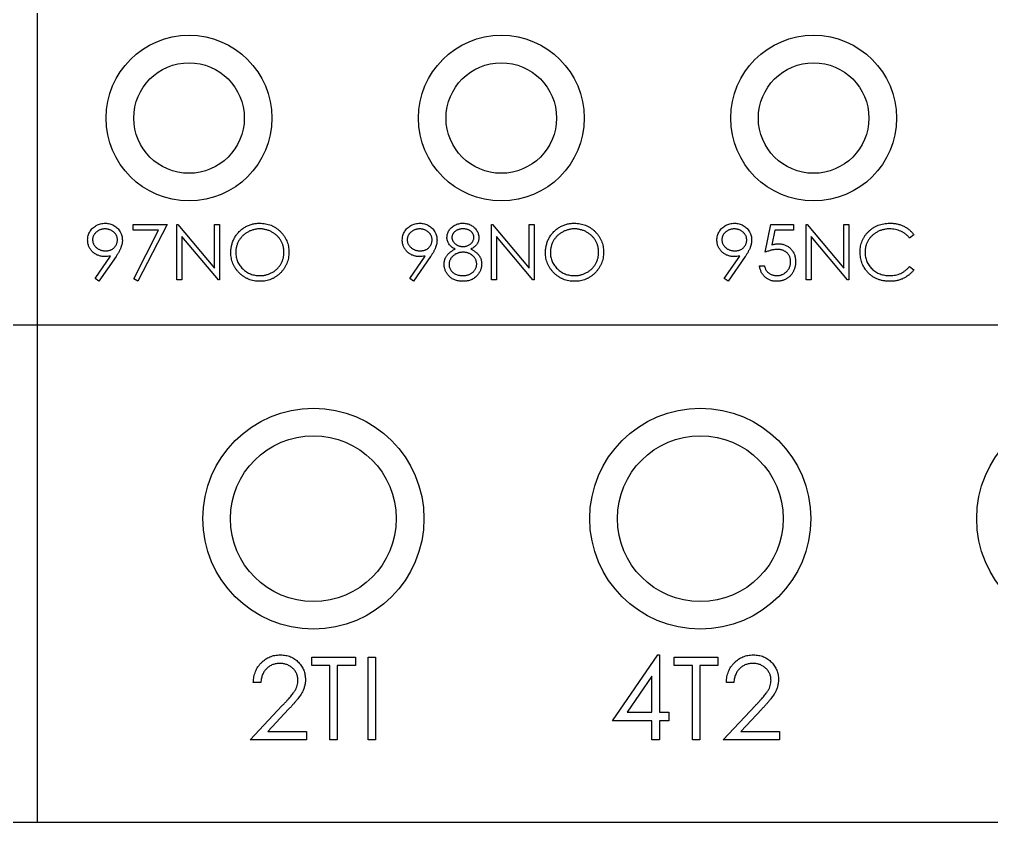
# Model space of a CAD drawing. Extents: x 325957 to 326957, y 371804 to 374004.
# Drawn here: x 326734.08 to 326769.26, y 372856.26 to 372885.33 of the extents above; entities that cross this region are included whole.
import ezdxf

# ---------------------------------------------------------------- set-up
doc = ezdxf.new("R2010")
doc.units = 0
doc.header["$MEASUREMENT"] = 0
doc.layers.add('PV-261', color=7, linetype='Continuous')

# ---------------------------------------------------------------- blocks, each defined once
blk = doc.blocks.new('Manufacturer上海良信PartName热继电器SeriesNDR2-38ShellFrameLimitingCurrentRemarkPartTypeMinCurrent1MaxCurrent38Poles3PMinPower0MaxPower0LibType3DelFlgfalseUpdateDate2023-01-0100000')
at = {"layer": 'PV-261'}
for p, q in [((-22.5, -2.5), (-22.5, -14.5)), ((22.5, -2.5), (22.5, -14.5)), ((-19.026, -10.857), (-17.795, -10.857)), ((-19.026, -11.063), (-19.026, -10.857)), ((-17.795, -10.857), (-18.847, -12.909)), ((-17.436, -12.857), (-17.436, -10.857)), ((-17.436, -10.857), (-17.399, -10.857)), ((-17.399, -10.857), (-16.077, -12.432)), ((-16.077, -12.432), (-16.077, -10.857)), ((-16.077, -10.857), (-15.898, -10.857)), ((-15.898, -10.857), (-15.898, -12.857)), ((-6.052, -12.857), (-6.052, -10.857)), ((-6.052, -10.857), (-6.014, -10.857)), ((-6.014, -10.857), (-4.693, -12.432)), ((-4.693, -12.432), (-4.693, -10.857)), ((-4.693, -10.857), (-4.513, -10.857)), ((-4.513, -10.857), (-4.513, -12.857)), ((3.846, -11.857), (4.051, -10.857)), ((4.051, -10.857), (4.871, -10.857)), ((4.871, -10.857), (4.871, -11.063)), ((5.333, -12.857), (5.333, -10.857)), ((5.333, -10.857), (5.37, -10.857)), ((5.37, -10.857), (6.692, -12.432)), ((6.692, -12.432), (6.692, -10.857)), ((6.692, -10.857), (6.871, -10.857)), ((6.871, -10.857), (6.871, -12.857)), ((-18.099, -11.063), (-19.026, -11.063)), ((-19.002, -12.823), (-18.099, -11.063)), ((4.191, -11.063), (4.083, -11.589)), ((4.871, -11.063), (4.191, -11.063)), ((9.23, -11.224), (9.073, -11.345)), ((-15.939, -12.857), (-17.257, -11.287)), ((-17.257, -11.287), (-17.257, -12.857)), ((-4.554, -12.857), (-5.872, -11.287)), ((-5.872, -11.287), (-5.872, -12.857)), ((6.83, -12.857), (5.512, -11.287)), ((5.512, -11.287), (5.512, -12.857)), ((-20.4, -12.809), (-19.844, -11.996)), ((-19.641, -12.008), (-20.257, -12.909)), ((-9.016, -12.809), (-8.46, -11.996)), ((-8.257, -12.008), (-8.872, -12.909)), ((2.369, -12.809), (2.925, -11.996)), ((3.128, -12.008), (2.512, -12.909)), ((3.64, -12.345), (3.82, -12.345)), ((9.073, -12.37), (9.23, -12.489)), ((-20.257, -12.909), (-20.4, -12.809)), ((-18.847, -12.909), (-19.002, -12.823)), ((-17.257, -12.857), (-17.436, -12.857)), ((-15.898, -12.857), (-15.939, -12.857)), ((-8.872, -12.909), (-9.016, -12.809)), ((-5.872, -12.857), (-6.052, -12.857)), ((-4.513, -12.857), (-4.554, -12.857)), ((2.512, -12.909), (2.369, -12.809)), ((5.512, -12.857), (5.333, -12.857)), ((6.871, -12.857), (6.83, -12.857)), ((22.5, -14.5), (-22.5, -14.5)), ((-22.5, -14.5), (-22.5, -32.5)), ((22.5, -14.5), (22.5, -32.5)), ((-12.557, -26.816), (-12.557, -26.508)), ((-12.557, -26.508), (-10.98, -26.508)), ((-10.98, -26.508), (-10.98, -26.816)), ((-10.519, -29.508), (-10.519, -26.508)), ((-10.519, -26.508), (-10.249, -26.508)), ((-10.249, -26.508), (-10.249, -29.508)), ((-1.673, -28.816), (-0.035, -26.431)), ((-0.035, -26.431), (0.02, -26.431)), ((0.02, -26.431), (0.02, -28.508)), ((0.558, -26.508), (2.135, -26.508)), ((0.558, -26.816), (0.558, -26.508)), ((2.135, -26.508), (2.135, -26.816)), ((-11.903, -26.816), (-12.557, -26.816)), ((-11.903, -29.508), (-11.903, -26.816)), ((-10.98, -26.816), (-11.634, -26.816)), ((-11.634, -26.816), (-11.634, -29.508)), ((1.212, -26.816), (0.558, -26.816)), ((1.212, -29.508), (1.212, -26.816)), ((2.135, -26.816), (1.481, -26.816)), ((1.481, -26.816), (1.481, -29.508)), ((-14.403, -27.431), (-14.673, -27.431)), ((-0.249, -27.205), (-1.144, -28.508)), ((-0.249, -28.508), (-0.249, -27.205)), ((2.712, -27.431), (2.443, -27.431)), ((-14.788, -29.508), (-13.624, -28.266)), ((-13.395, -28.399), (-14.145, -29.2)), ((2.327, -29.508), (3.491, -28.266)), ((3.721, -28.399), (2.97, -29.2)), ((-0.249, -28.816), (-1.673, -28.816)), ((-1.144, -28.508), (-0.249, -28.508)), ((-0.249, -29.508), (-0.249, -28.816)), ((0.02, -28.508), (0.366, -28.508)), ((0.366, -28.816), (0.02, -28.816)), ((0.02, -28.816), (0.02, -29.508)), ((0.366, -28.508), (0.366, -28.816)), ((-12.749, -29.508), (-14.788, -29.508)), ((-14.145, -29.2), (-12.749, -29.2)), ((-12.749, -29.2), (-12.749, -29.508)), ((-11.634, -29.508), (-11.903, -29.508)), ((-10.249, -29.508), (-10.519, -29.508)), ((0.02, -29.508), (-0.249, -29.508)), ((1.481, -29.508), (1.212, -29.508)), ((4.366, -29.508), (2.327, -29.508)), ((2.97, -29.2), (4.366, -29.2)), ((4.366, -29.2), (4.366, -29.508)), ((22.5, -32.5), (-22.5, -32.5))]:
    blk.add_line(p, q, dxfattribs=at)
for centre, radius in [((-17, -7), 3), ((-5.7, -7), 3), ((5.6, -7), 3), ((-17, -7), 2), ((-5.7, -7), 2), ((5.6, -7), 2), ((-12.5, -21.5), 4), ((1.5, -21.5), 4), ((15.5, -21.5), 4), ((-12.5, -21.5), 3), ((1.5, -21.5), 3)]:
    blk.add_circle(centre, radius, dxfattribs=at)
for points, knots in [([(-20.667, -11.419), (-20.666, -11.391), (-20.664, -11.336), (-20.649, -11.256), (-20.623, -11.18), (-20.587, -11.108), (-20.542, -11.043), (-20.487, -10.983), (-20.424, -10.932), (-20.354, -10.887), (-20.278, -10.851), (-20.198, -10.825), (-20.115, -10.809), (-20.059, -10.807), (-20.031, -10.806)], [0, 0, 0, 0, 0.085249, 0.167327, 0.248175, 0.328829, 0.409908, 0.490584, 0.572993, 0.658265, 0.744222, 0.82906, 0.913938, 1, 1, 1, 1]), ([(-20.031, -10.806), (-20.003, -10.807), (-19.948, -10.809), (-19.868, -10.824), (-19.791, -10.85), (-19.717, -10.885), (-19.649, -10.929), (-19.588, -10.982), (-19.536, -11.043), (-19.491, -11.111), (-19.455, -11.184), (-19.43, -11.261), (-19.414, -11.34), (-19.412, -11.394), (-19.411, -11.421)], [0, 0, 0, 0, 0.085532, 0.169003, 0.251943, 0.335682, 0.419409, 0.501265, 0.583703, 0.668, 0.751919, 0.834598, 0.916526, 1, 1, 1, 1]), ([(-15.488, -11.866), (-15.487, -11.842), (-15.487, -11.795), (-15.479, -11.725), (-15.469, -11.656), (-15.454, -11.588), (-15.434, -11.522), (-15.41, -11.457), (-15.382, -11.393), (-15.349, -11.331), (-15.313, -11.271), (-15.273, -11.215), (-15.231, -11.161), (-15.185, -11.111), (-15.136, -11.065), (-15.083, -11.021), (-15.028, -10.981), (-14.97, -10.945), (-14.909, -10.912), (-14.847, -10.884), (-14.784, -10.86), (-14.719, -10.84), (-14.653, -10.825), (-14.587, -10.814), (-14.518, -10.807), (-14.472, -10.806), (-14.449, -10.806)], [0, 0, 0, 0, 0.043209, 0.085873, 0.12812, 0.170152, 0.211918, 0.253753, 0.296006, 0.338443, 0.381015, 0.42282, 0.464089, 0.505126, 0.545975, 0.586985, 0.628339, 0.670084, 0.711992, 0.753039, 0.794049, 0.834886, 0.875498, 0.916547, 0.958004, 1, 1, 1, 1]), ([(-14.449, -10.806), (-14.412, -10.807), (-14.339, -10.809), (-14.233, -10.823), (-14.131, -10.847), (-14.032, -10.88), (-13.94, -10.923), (-13.851, -10.976), (-13.768, -11.038), (-13.69, -11.109), (-13.619, -11.186), (-13.556, -11.269), (-13.503, -11.356), (-13.46, -11.448), (-13.426, -11.544), (-13.403, -11.644), (-13.388, -11.749), (-13.386, -11.82), (-13.385, -11.857)], [0, 0, 0, 0, 0.06657, 0.130749, 0.1934128, 0.2549894, 0.3161136, 0.3772618, 0.4394008, 0.5029706, 0.566525, 0.6282311, 0.6890906, 0.7493447, 0.8101696, 0.8716098, 0.9348692, 1, 1, 1, 1]), ([(-9.283, -11.419), (-9.282, -11.391), (-9.28, -11.336), (-9.264, -11.256), (-9.238, -11.18), (-9.202, -11.108), (-9.157, -11.043), (-9.103, -10.983), (-9.04, -10.932), (-8.969, -10.887), (-8.893, -10.851), (-8.813, -10.825), (-8.73, -10.809), (-8.674, -10.807), (-8.646, -10.806)], [0, 0, 0, 0, 0.085249, 0.167327, 0.248175, 0.328829, 0.409908, 0.490584, 0.572993, 0.658265, 0.744222, 0.82906, 0.913938, 1, 1, 1, 1]), ([(-8.646, -10.806), (-8.618, -10.807), (-8.564, -10.809), (-8.483, -10.824), (-8.406, -10.85), (-8.333, -10.885), (-8.265, -10.929), (-8.204, -10.982), (-8.151, -11.043), (-8.106, -11.111), (-8.071, -11.184), (-8.045, -11.261), (-8.029, -11.34), (-8.027, -11.394), (-8.026, -11.421)], [0, 0, 0, 0, 0.085532, 0.169003, 0.251943, 0.335682, 0.419409, 0.501265, 0.583703, 0.668, 0.751919, 0.834598, 0.916526, 1, 1, 1, 1]), ([(-7.667, -11.319), (-7.666, -11.298), (-7.664, -11.255), (-7.649, -11.191), (-7.624, -11.129), (-7.591, -11.068), (-7.549, -11.01), (-7.499, -10.958), (-7.441, -10.913), (-7.377, -10.875), (-7.307, -10.844), (-7.234, -10.822), (-7.159, -10.808), (-7.107, -10.807), (-7.081, -10.806)], [0, 0, 0, 0, 0.0740584, 0.1488704, 0.2266677, 0.3077348, 0.3911572, 0.4739294, 0.5579278, 0.6449893, 0.7333641, 0.821092, 0.9092872, 1, 1, 1, 1]), ([(-7.081, -10.806), (-7.056, -10.807), (-7.005, -10.809), (-6.932, -10.822), (-6.861, -10.845), (-6.794, -10.876), (-6.732, -10.914), (-6.676, -10.96), (-6.628, -11.011), (-6.587, -11.069), (-6.554, -11.13), (-6.531, -11.193), (-6.516, -11.259), (-6.514, -11.303), (-6.513, -11.325)], [0, 0, 0, 0, 0.0894097, 0.1763058, 0.2626259, 0.3494457, 0.4354983, 0.5189281, 0.6013547, 0.6842564, 0.7658067, 0.8448769, 0.9222798, 1, 1, 1, 1]), ([(-4.103, -11.866), (-4.103, -11.842), (-4.102, -11.795), (-4.095, -11.725), (-4.084, -11.656), (-4.069, -11.588), (-4.049, -11.522), (-4.026, -11.457), (-3.997, -11.393), (-3.965, -11.331), (-3.929, -11.271), (-3.889, -11.215), (-3.846, -11.161), (-3.8, -11.111), (-3.751, -11.065), (-3.699, -11.021), (-3.643, -10.981), (-3.585, -10.945), (-3.525, -10.912), (-3.462, -10.884), (-3.399, -10.86), (-3.335, -10.84), (-3.269, -10.825), (-3.202, -10.814), (-3.134, -10.807), (-3.088, -10.806), (-3.065, -10.806)], [0, 0, 0, 0, 0.043209, 0.085873, 0.12812, 0.170152, 0.211918, 0.253753, 0.296006, 0.338443, 0.381015, 0.42282, 0.464089, 0.505126, 0.545975, 0.586985, 0.628339, 0.670084, 0.711992, 0.753039, 0.794049, 0.834886, 0.875498, 0.916547, 0.958004, 1, 1, 1, 1]), ([(-3.065, -10.806), (-3.028, -10.807), (-2.955, -10.809), (-2.848, -10.823), (-2.746, -10.847), (-2.648, -10.88), (-2.555, -10.923), (-2.467, -10.976), (-2.383, -11.038), (-2.305, -11.109), (-2.234, -11.186), (-2.171, -11.269), (-2.119, -11.356), (-2.075, -11.448), (-2.041, -11.544), (-2.018, -11.644), (-2.003, -11.749), (-2.001, -11.82), (-2.001, -11.857)], [0, 0, 0, 0, 0.06657, 0.130749, 0.193413, 0.254989, 0.316114, 0.377262, 0.439401, 0.502971, 0.566525, 0.628231, 0.689091, 0.749345, 0.81017, 0.87161, 0.934869, 1, 1, 1, 1]), ([(2.102, -11.419), (2.103, -11.391), (2.105, -11.336), (2.121, -11.256), (2.146, -11.18), (2.182, -11.108), (2.227, -11.043), (2.282, -10.983), (2.345, -10.932), (2.415, -10.887), (2.492, -10.851), (2.572, -10.825), (2.654, -10.809), (2.71, -10.807), (2.739, -10.806)], [0, 0, 0, 0, 0.085249, 0.167327, 0.248175, 0.328829, 0.409908, 0.490584, 0.572993, 0.658265, 0.744222, 0.82906, 0.913938, 1, 1, 1, 1]), ([(2.739, -10.806), (2.766, -10.807), (2.821, -10.809), (2.902, -10.824), (2.979, -10.85), (3.052, -10.885), (3.12, -10.929), (3.181, -10.982), (3.234, -11.043), (3.278, -11.111), (3.314, -11.184), (3.34, -11.261), (3.355, -11.34), (3.357, -11.394), (3.358, -11.421)], [0, 0, 0, 0, 0.085532, 0.169003, 0.251943, 0.335682, 0.419409, 0.501265, 0.583703, 0.668, 0.751919, 0.834598, 0.916526, 1, 1, 1, 1]), ([(7.282, -11.846), (7.282, -11.81), (7.284, -11.739), (7.299, -11.635), (7.323, -11.536), (7.357, -11.441), (7.4, -11.35), (7.453, -11.264), (7.516, -11.182), (7.587, -11.105), (7.666, -11.035), (7.75, -10.973), (7.84, -10.922), (7.934, -10.879), (8.033, -10.846), (8.137, -10.823), (8.246, -10.809), (8.32, -10.807), (8.358, -10.806)], [0, 0, 0, 0, 0.064558, 0.127014, 0.187955, 0.248014, 0.307748, 0.368235, 0.42947, 0.492743, 0.556258, 0.618217, 0.679655, 0.741246, 0.803415, 0.866815, 0.932328, 1, 1, 1, 1]), ([(8.358, -10.806), (8.381, -10.806), (8.426, -10.807), (8.493, -10.812), (8.559, -10.821), (8.623, -10.833), (8.685, -10.848), (8.745, -10.868), (8.804, -10.89), (8.861, -10.916), (8.916, -10.945), (8.969, -10.976), (9.019, -11.011), (9.067, -11.048), (9.111, -11.088), (9.154, -11.13), (9.194, -11.176), (9.218, -11.208), (9.23, -11.224)], [0, 0, 0, 0, 0.068548, 0.135683, 0.201215, 0.265682, 0.329267, 0.392395, 0.45507, 0.517127, 0.57879, 0.63974, 0.700192, 0.759806, 0.819628, 0.879355, 0.939512, 1, 1, 1, 1]), ([(-20.04, -11.011), (-20.055, -11.012), (-20.085, -11.013), (-20.129, -11.018), (-20.171, -11.027), (-20.212, -11.04), (-20.251, -11.056), (-20.288, -11.076), (-20.324, -11.1), (-20.357, -11.127), (-20.388, -11.157), (-20.414, -11.188), (-20.437, -11.221), (-20.456, -11.256), (-20.47, -11.292), (-20.481, -11.329), (-20.487, -11.369), (-20.487, -11.395), (-20.488, -11.409)], [0, 0, 0, 0, 0.068712, 0.134812, 0.199538, 0.263335, 0.326747, 0.390328, 0.454126, 0.519203, 0.58351, 0.645497, 0.70529, 0.763488, 0.821856, 0.880004, 0.939108, 1, 1, 1, 1]), ([(-19.59, -11.409), (-19.591, -11.395), (-19.591, -11.369), (-19.597, -11.329), (-19.608, -11.292), (-19.622, -11.256), (-19.641, -11.221), (-19.664, -11.188), (-19.691, -11.157), (-19.721, -11.127), (-19.755, -11.1), (-19.79, -11.076), (-19.828, -11.056), (-19.867, -11.04), (-19.907, -11.027), (-19.95, -11.018), (-19.994, -11.013), (-20.024, -11.012), (-20.04, -11.011)], [0, 0, 0, 0, 0.06076, 0.119735, 0.177757, 0.235999, 0.29407, 0.353733, 0.415973, 0.48014, 0.545076, 0.608735, 0.672178, 0.735453, 0.799112, 0.864284, 0.930837, 1, 1, 1, 1]), ([(-14.44, -11.011), (-14.459, -11.011), (-14.497, -11.012), (-14.553, -11.018), (-14.609, -11.027), (-14.663, -11.039), (-14.717, -11.056), (-14.771, -11.075), (-14.823, -11.099), (-14.874, -11.125), (-14.924, -11.155), (-14.971, -11.187), (-15.015, -11.222), (-15.056, -11.259), (-15.095, -11.299), (-15.131, -11.341), (-15.164, -11.386), (-15.194, -11.434), (-15.221, -11.483), (-15.244, -11.533), (-15.264, -11.585), (-15.28, -11.639), (-15.293, -11.693), (-15.301, -11.749), (-15.308, -11.807), (-15.308, -11.846), (-15.308, -11.865)], [0, 0, 0, 0, 0.042023, 0.083645, 0.124984, 0.166247, 0.207702, 0.249631, 0.291742, 0.334743, 0.37746, 0.419556, 0.461044, 0.502096, 0.542891, 0.583801, 0.624864, 0.666225, 0.707399, 0.748557, 0.789655, 0.83074, 0.87207, 0.913993, 0.956498, 1, 1, 1, 1]), ([(-13.565, -11.856), (-13.565, -11.837), (-13.565, -11.798), (-13.571, -11.742), (-13.58, -11.686), (-13.592, -11.632), (-13.608, -11.579), (-13.628, -11.528), (-13.652, -11.478), (-13.678, -11.43), (-13.708, -11.384), (-13.741, -11.339), (-13.777, -11.298), (-13.816, -11.258), (-13.858, -11.221), (-13.903, -11.187), (-13.95, -11.155), (-14, -11.125), (-14.052, -11.098), (-14.105, -11.075), (-14.159, -11.056), (-14.214, -11.039), (-14.27, -11.027), (-14.326, -11.018), (-14.383, -11.012), (-14.421, -11.011), (-14.44, -11.011)], [0, 0, 0, 0, 0.042915, 0.08513, 0.126473, 0.167453, 0.207976, 0.248249, 0.28875, 0.32967, 0.370537, 0.411129, 0.451819, 0.492406, 0.533486, 0.575263, 0.617441, 0.660672, 0.70394, 0.746868, 0.789079, 0.831104, 0.873238, 0.915166, 0.957381, 1, 1, 1, 1]), ([(-8.655, -11.011), (-8.67, -11.012), (-8.7, -11.013), (-8.744, -11.018), (-8.787, -11.027), (-8.827, -11.04), (-8.866, -11.056), (-8.904, -11.076), (-8.939, -11.1), (-8.972, -11.127), (-9.003, -11.157), (-9.03, -11.188), (-9.052, -11.221), (-9.071, -11.256), (-9.085, -11.292), (-9.096, -11.329), (-9.102, -11.369), (-9.103, -11.395), (-9.103, -11.409)], [0, 0, 0, 0, 0.068712, 0.134812, 0.199538, 0.263335, 0.326747, 0.390328, 0.454126, 0.519203, 0.58351, 0.645497, 0.70529, 0.763488, 0.821856, 0.880004, 0.939108, 1, 1, 1, 1]), ([(-8.206, -11.409), (-8.206, -11.395), (-8.207, -11.369), (-8.213, -11.329), (-8.223, -11.292), (-8.238, -11.256), (-8.257, -11.221), (-8.279, -11.188), (-8.306, -11.157), (-8.337, -11.127), (-8.37, -11.1), (-8.406, -11.076), (-8.443, -11.056), (-8.482, -11.04), (-8.523, -11.027), (-8.565, -11.018), (-8.61, -11.013), (-8.64, -11.012), (-8.655, -11.011)], [0, 0, 0, 0, 0.06076, 0.119735, 0.177757, 0.235999, 0.29407, 0.353733, 0.415973, 0.48014, 0.545076, 0.608735, 0.672178, 0.735453, 0.799112, 0.864284, 0.930837, 1, 1, 1, 1]), ([(-7.091, -11.011), (-7.105, -11.012), (-7.133, -11.012), (-7.173, -11.016), (-7.211, -11.024), (-7.248, -11.033), (-7.282, -11.047), (-7.315, -11.062), (-7.346, -11.081), (-7.375, -11.103), (-7.401, -11.126), (-7.425, -11.151), (-7.444, -11.177), (-7.46, -11.203), (-7.472, -11.232), (-7.481, -11.261), (-7.487, -11.291), (-7.487, -11.312), (-7.488, -11.322)], [0, 0, 0, 0, 0.075243, 0.147209, 0.216447, 0.284025, 0.350655, 0.415031, 0.47963, 0.544652, 0.608044, 0.667828, 0.725114, 0.780992, 0.835527, 0.889438, 0.944072, 1, 1, 1, 1]), ([(-6.693, -11.318), (-6.693, -11.309), (-6.694, -11.29), (-6.699, -11.262), (-6.707, -11.235), (-6.718, -11.208), (-6.733, -11.182), (-6.75, -11.156), (-6.771, -11.132), (-6.795, -11.107), (-6.822, -11.085), (-6.852, -11.065), (-6.884, -11.048), (-6.92, -11.034), (-6.959, -11.024), (-7, -11.017), (-7.045, -11.012), (-7.075, -11.012), (-7.091, -11.011)], [0, 0, 0, 0, 0.050902, 0.101034, 0.151084, 0.203062, 0.256248, 0.310847, 0.368769, 0.430015, 0.49252, 0.556049, 0.621996, 0.690192, 0.761385, 0.836356, 0.915487, 1, 1, 1, 1]), ([(-3.056, -11.011), (-3.075, -11.011), (-3.113, -11.012), (-3.169, -11.018), (-3.224, -11.027), (-3.279, -11.039), (-3.333, -11.056), (-3.386, -11.075), (-3.438, -11.099), (-3.489, -11.125), (-3.539, -11.155), (-3.586, -11.187), (-3.63, -11.222), (-3.672, -11.259), (-3.71, -11.299), (-3.746, -11.341), (-3.779, -11.386), (-3.809, -11.434), (-3.836, -11.483), (-3.86, -11.533), (-3.879, -11.585), (-3.895, -11.639), (-3.908, -11.693), (-3.917, -11.749), (-3.923, -11.807), (-3.923, -11.846), (-3.924, -11.865)], [0, 0, 0, 0, 0.042023, 0.083645, 0.124984, 0.166247, 0.207702, 0.249631, 0.291742, 0.334743, 0.37746, 0.419556, 0.461044, 0.502096, 0.542891, 0.583801, 0.624864, 0.666225, 0.707399, 0.748557, 0.789655, 0.83074, 0.87207, 0.913993, 0.956498, 1, 1, 1, 1]), ([(-2.18, -11.856), (-2.18, -11.837), (-2.181, -11.798), (-2.187, -11.742), (-2.195, -11.686), (-2.208, -11.632), (-2.224, -11.579), (-2.244, -11.528), (-2.267, -11.478), (-2.294, -11.43), (-2.324, -11.384), (-2.357, -11.339), (-2.393, -11.298), (-2.431, -11.258), (-2.473, -11.221), (-2.518, -11.187), (-2.565, -11.155), (-2.616, -11.125), (-2.668, -11.098), (-2.721, -11.075), (-2.775, -11.056), (-2.829, -11.039), (-2.885, -11.027), (-2.941, -11.018), (-2.998, -11.012), (-3.037, -11.011), (-3.056, -11.011)], [0, 0, 0, 0, 0.042915, 0.08513, 0.126473, 0.167453, 0.207976, 0.248249, 0.28875, 0.32967, 0.370537, 0.411129, 0.451819, 0.492406, 0.533486, 0.575263, 0.617441, 0.660672, 0.70394, 0.746868, 0.789079, 0.831104, 0.873238, 0.915166, 0.957381, 1, 1, 1, 1]), ([(2.729, -11.011), (2.714, -11.012), (2.684, -11.013), (2.64, -11.018), (2.598, -11.027), (2.557, -11.04), (2.518, -11.056), (2.481, -11.076), (2.446, -11.1), (2.412, -11.127), (2.381, -11.157), (2.355, -11.188), (2.332, -11.221), (2.314, -11.256), (2.299, -11.292), (2.289, -11.329), (2.283, -11.369), (2.282, -11.395), (2.282, -11.409)], [0, 0, 0, 0, 0.068712, 0.134812, 0.199538, 0.263335, 0.326747, 0.390328, 0.454126, 0.519203, 0.58351, 0.645497, 0.70529, 0.763488, 0.821856, 0.880004, 0.939108, 1, 1, 1, 1]), ([(3.179, -11.409), (3.179, -11.395), (3.178, -11.369), (3.172, -11.329), (3.161, -11.292), (3.147, -11.256), (3.128, -11.221), (3.105, -11.188), (3.079, -11.157), (3.048, -11.127), (3.015, -11.1), (2.979, -11.076), (2.942, -11.056), (2.903, -11.04), (2.862, -11.027), (2.819, -11.018), (2.775, -11.013), (2.745, -11.012), (2.729, -11.011)], [0, 0, 0, 0, 0.06076, 0.119735, 0.177757, 0.235999, 0.29407, 0.353733, 0.415973, 0.48014, 0.545076, 0.608735, 0.672178, 0.735453, 0.799112, 0.864284, 0.930837, 1, 1, 1, 1]), ([(8.346, -11.011), (8.326, -11.011), (8.286, -11.012), (8.227, -11.018), (8.169, -11.027), (8.112, -11.039), (8.056, -11.055), (8.001, -11.074), (7.948, -11.098), (7.896, -11.124), (7.846, -11.153), (7.798, -11.186), (7.754, -11.22), (7.712, -11.257), (7.673, -11.296), (7.637, -11.338), (7.604, -11.383), (7.574, -11.429), (7.547, -11.478), (7.525, -11.528), (7.505, -11.579), (7.489, -11.633), (7.476, -11.687), (7.468, -11.743), (7.462, -11.801), (7.461, -11.84), (7.461, -11.859)], [0, 0, 0, 0, 0.043955, 0.087502, 0.130463, 0.172752, 0.215403, 0.25765, 0.300153, 0.343121, 0.385925, 0.427686, 0.468818, 0.509492, 0.549883, 0.58998, 0.630405, 0.670869, 0.711384, 0.751627, 0.791776, 0.832459, 0.873319, 0.914543, 0.956924, 1, 1, 1, 1]), ([(9.073, -11.345), (9.062, -11.331), (9.04, -11.305), (9.004, -11.267), (8.967, -11.233), (8.928, -11.2), (8.887, -11.17), (8.845, -11.143), (8.8, -11.118), (8.739, -11.088), (8.66, -11.057), (8.559, -11.031), (8.454, -11.014), (8.383, -11.012), (8.346, -11.011)], [0, 0, 0, 0, 0.063163, 0.125475, 0.187121, 0.248294, 0.309295, 0.36985, 0.430973, 0.492456, 0.616148, 0.740844, 0.868183, 1, 1, 1, 1]), ([(-20.055, -12.011), (-20.076, -12.011), (-20.117, -12.01), (-20.177, -12.001), (-20.236, -11.988), (-20.291, -11.969), (-20.345, -11.945), (-20.396, -11.916), (-20.444, -11.881), (-20.49, -11.841), (-20.531, -11.797), (-20.568, -11.751), (-20.598, -11.701), (-20.624, -11.65), (-20.643, -11.595), (-20.657, -11.539), (-20.666, -11.479), (-20.667, -11.439), (-20.667, -11.419)], [0, 0, 0, 0, 0.0662949, 0.1301311, 0.1928622, 0.25436, 0.3159098, 0.3773381, 0.4402053, 0.5041751, 0.5680336, 0.6302277, 0.6908615, 0.7514218, 0.8114657, 0.8727505, 0.9353907, 1, 1, 1, 1]), ([(-20.488, -11.409), (-20.487, -11.422), (-20.487, -11.449), (-20.48, -11.488), (-20.469, -11.526), (-20.454, -11.562), (-20.435, -11.596), (-20.411, -11.629), (-20.383, -11.661), (-20.351, -11.69), (-20.317, -11.718), (-20.28, -11.741), (-20.241, -11.761), (-20.2, -11.778), (-20.158, -11.79), (-20.114, -11.8), (-20.068, -11.805), (-20.037, -11.806), (-20.021, -11.806)], [0, 0, 0, 0, 0.05954, 0.117423, 0.17444, 0.231734, 0.289722, 0.3492, 0.410516, 0.47508, 0.540094, 0.604444, 0.668697, 0.73211, 0.796739, 0.862906, 0.930462, 1, 1, 1, 1]), ([(-20.021, -11.806), (-20.005, -11.806), (-19.974, -11.805), (-19.929, -11.8), (-19.886, -11.791), (-19.846, -11.777), (-19.808, -11.762), (-19.772, -11.742), (-19.739, -11.718), (-19.708, -11.691), (-19.681, -11.661), (-19.656, -11.629), (-19.636, -11.596), (-19.619, -11.561), (-19.606, -11.525), (-19.597, -11.488), (-19.592, -11.449), (-19.591, -11.422), (-19.59, -11.409)], [0, 0, 0, 0, 0.072713, 0.141547, 0.208363, 0.272462, 0.33539, 0.397711, 0.459383, 0.522098, 0.584315, 0.644392, 0.703345, 0.761509, 0.82003, 0.878517, 0.938265, 1, 1, 1, 1]), ([(-19.411, -11.421), (-19.411, -11.442), (-19.413, -11.484), (-19.422, -11.549), (-19.439, -11.615), (-19.457, -11.671), (-19.475, -11.717), (-19.492, -11.753), (-19.51, -11.792), (-19.532, -11.832), (-19.555, -11.873), (-19.581, -11.917), (-19.61, -11.962), (-19.631, -11.992), (-19.641, -12.008)], [0, 0, 0, 0, 0.09832, 0.199417, 0.305603, 0.416162, 0.474582, 0.537006, 0.603857, 0.67409, 0.749417, 0.828253, 0.912054, 1, 1, 1, 1]), ([(-8.67, -12.011), (-8.691, -12.011), (-8.732, -12.01), (-8.793, -12.001), (-8.851, -11.988), (-8.907, -11.969), (-8.96, -11.945), (-9.011, -11.916), (-9.06, -11.881), (-9.105, -11.841), (-9.146, -11.797), (-9.183, -11.751), (-9.214, -11.701), (-9.239, -11.65), (-9.258, -11.595), (-9.272, -11.539), (-9.281, -11.479), (-9.282, -11.439), (-9.283, -11.419)], [0, 0, 0, 0, 0.0662949, 0.1301311, 0.1928622, 0.25436, 0.3159098, 0.3773381, 0.4402053, 0.5041751, 0.5680336, 0.6302277, 0.6908615, 0.7514218, 0.8114657, 0.8727505, 0.9353907, 1, 1, 1, 1]), ([(-9.103, -11.409), (-9.103, -11.422), (-9.102, -11.449), (-9.095, -11.488), (-9.084, -11.526), (-9.07, -11.562), (-9.05, -11.596), (-9.026, -11.629), (-8.998, -11.661), (-8.967, -11.69), (-8.932, -11.718), (-8.895, -11.741), (-8.856, -11.761), (-8.816, -11.778), (-8.774, -11.79), (-8.73, -11.8), (-8.684, -11.805), (-8.653, -11.806), (-8.637, -11.806)], [0, 0, 0, 0, 0.05954, 0.117423, 0.17444, 0.231734, 0.289722, 0.3492, 0.410516, 0.47508, 0.540094, 0.604444, 0.668697, 0.73211, 0.796739, 0.862906, 0.930462, 1, 1, 1, 1]), ([(-8.637, -11.806), (-8.621, -11.806), (-8.59, -11.805), (-8.545, -11.8), (-8.502, -11.791), (-8.461, -11.777), (-8.423, -11.762), (-8.387, -11.742), (-8.354, -11.718), (-8.323, -11.691), (-8.296, -11.661), (-8.272, -11.629), (-8.251, -11.596), (-8.235, -11.561), (-8.221, -11.525), (-8.212, -11.488), (-8.207, -11.449), (-8.206, -11.422), (-8.206, -11.409)], [0, 0, 0, 0, 0.072713, 0.141547, 0.208363, 0.272462, 0.33539, 0.397711, 0.459383, 0.522098, 0.584315, 0.644392, 0.703345, 0.761509, 0.82003, 0.878517, 0.938265, 1, 1, 1, 1]), ([(-8.026, -11.421), (-8.027, -11.442), (-8.028, -11.484), (-8.038, -11.549), (-8.054, -11.615), (-8.072, -11.671), (-8.09, -11.717), (-8.107, -11.753), (-8.126, -11.792), (-8.147, -11.832), (-8.171, -11.873), (-8.197, -11.917), (-8.226, -11.962), (-8.246, -11.992), (-8.257, -12.008)], [0, 0, 0, 0, 0.09832, 0.199417, 0.305603, 0.416162, 0.474582, 0.537006, 0.603857, 0.67409, 0.749417, 0.828253, 0.912054, 1, 1, 1, 1]), ([(-7.375, -11.743), (-7.398, -11.731), (-7.443, -11.706), (-7.503, -11.661), (-7.554, -11.612), (-7.595, -11.559), (-7.628, -11.502), (-7.65, -11.443), (-7.665, -11.382), (-7.666, -11.34), (-7.667, -11.319)], [0, 0, 0, 0, 0.14586, 0.282426, 0.41085, 0.535029, 0.654701, 0.770133, 0.884556, 1, 1, 1, 1]), ([(-7.488, -11.322), (-7.487, -11.333), (-7.487, -11.353), (-7.481, -11.384), (-7.472, -11.414), (-7.458, -11.442), (-7.441, -11.471), (-7.42, -11.498), (-7.395, -11.525), (-7.367, -11.551), (-7.336, -11.575), (-7.304, -11.595), (-7.27, -11.613), (-7.235, -11.627), (-7.199, -11.638), (-7.162, -11.646), (-7.123, -11.651), (-7.097, -11.652), (-7.084, -11.652)], [0, 0, 0, 0, 0.0545639, 0.1078262, 0.1619237, 0.2175097, 0.2744983, 0.3348148, 0.3975549, 0.4647546, 0.5329012, 0.6000972, 0.6653542, 0.7310836, 0.7968835, 0.8632916, 0.9308312, 1, 1, 1, 1]), ([(-7.084, -11.652), (-7.067, -11.652), (-7.033, -11.651), (-6.983, -11.642), (-6.935, -11.627), (-6.888, -11.607), (-6.845, -11.582), (-6.806, -11.552), (-6.772, -11.518), (-6.744, -11.481), (-6.722, -11.44), (-6.705, -11.4), (-6.695, -11.359), (-6.693, -11.332), (-6.693, -11.318)], [0, 0, 0, 0, 0.0896899, 0.178494, 0.2668378, 0.3565582, 0.4453342, 0.5308058, 0.6140762, 0.6977071, 0.7791419, 0.8553536, 0.9285568, 1, 1, 1, 1]), ([(-6.513, -11.325), (-6.514, -11.347), (-6.516, -11.389), (-6.529, -11.451), (-6.552, -11.51), (-6.583, -11.564), (-6.624, -11.615), (-6.673, -11.662), (-6.731, -11.706), (-6.775, -11.73), (-6.797, -11.743)], [0, 0, 0, 0, 0.121904, 0.239413, 0.35541, 0.472091, 0.592859, 0.718703, 0.854892, 1, 1, 1, 1]), ([(2.715, -12.011), (2.694, -12.011), (2.652, -12.01), (2.592, -12.001), (2.534, -11.988), (2.478, -11.969), (2.425, -11.945), (2.374, -11.916), (2.325, -11.881), (2.28, -11.841), (2.238, -11.797), (2.202, -11.751), (2.171, -11.701), (2.146, -11.65), (2.126, -11.595), (2.112, -11.539), (2.104, -11.479), (2.103, -11.439), (2.102, -11.419)], [0, 0, 0, 0, 0.0662949, 0.1301311, 0.1928622, 0.25436, 0.3159098, 0.3773381, 0.4402053, 0.5041751, 0.5680336, 0.6302277, 0.6908615, 0.7514218, 0.8114657, 0.8727505, 0.9353907, 1, 1, 1, 1]), ([(2.282, -11.409), (2.282, -11.422), (2.283, -11.449), (2.289, -11.488), (2.3, -11.526), (2.315, -11.562), (2.334, -11.596), (2.358, -11.629), (2.386, -11.661), (2.418, -11.69), (2.452, -11.718), (2.489, -11.741), (2.528, -11.761), (2.569, -11.778), (2.611, -11.79), (2.655, -11.8), (2.701, -11.805), (2.732, -11.806), (2.748, -11.806)], [0, 0, 0, 0, 0.05954, 0.117423, 0.17444, 0.231734, 0.289722, 0.3492, 0.410516, 0.47508, 0.540094, 0.604444, 0.668697, 0.73211, 0.796739, 0.862906, 0.930462, 1, 1, 1, 1]), ([(2.748, -11.806), (2.764, -11.806), (2.795, -11.805), (2.84, -11.8), (2.883, -11.791), (2.923, -11.777), (2.962, -11.762), (2.997, -11.742), (3.03, -11.718), (3.061, -11.691), (3.089, -11.661), (3.113, -11.629), (3.133, -11.596), (3.15, -11.561), (3.163, -11.525), (3.173, -11.488), (3.178, -11.449), (3.179, -11.422), (3.179, -11.409)], [0, 0, 0, 0, 0.072713, 0.141547, 0.208363, 0.272462, 0.33539, 0.397711, 0.459383, 0.522098, 0.584315, 0.644392, 0.703345, 0.761509, 0.82003, 0.878517, 0.938265, 1, 1, 1, 1]), ([(3.358, -11.421), (3.358, -11.442), (3.356, -11.484), (3.347, -11.549), (3.331, -11.615), (3.312, -11.671), (3.294, -11.717), (3.278, -11.753), (3.259, -11.792), (3.237, -11.832), (3.214, -11.873), (3.188, -11.917), (3.159, -11.962), (3.139, -11.992), (3.128, -12.008)], [0, 0, 0, 0, 0.09832, 0.199417, 0.305603, 0.416162, 0.474582, 0.537006, 0.603857, 0.67409, 0.749417, 0.828253, 0.912054, 1, 1, 1, 1]), ([(4.083, -11.589), (4.104, -11.583), (4.145, -11.571), (4.206, -11.559), (4.263, -11.551), (4.301, -11.55), (4.319, -11.55)], [0, 0, 0, 0, 0.275068, 0.532901, 0.773973, 1, 1, 1, 1]), ([(4.319, -11.55), (4.341, -11.55), (4.385, -11.551), (4.449, -11.56), (4.511, -11.575), (4.569, -11.595), (4.624, -11.62), (4.676, -11.652), (4.725, -11.69), (4.771, -11.733), (4.813, -11.78), (4.849, -11.831), (4.88, -11.885), (4.905, -11.943), (4.925, -12.003), (4.938, -12.068), (4.947, -12.135), (4.948, -12.181), (4.948, -12.204)], [0, 0, 0, 0, 0.065808, 0.129394, 0.190894, 0.251281, 0.310815, 0.370371, 0.430768, 0.492881, 0.555104, 0.616067, 0.677256, 0.73826, 0.800762, 0.864778, 0.931045, 1, 1, 1, 1]), ([(-14.433, -12.909), (-14.469, -12.908), (-14.541, -12.906), (-14.646, -12.891), (-14.747, -12.868), (-14.843, -12.834), (-14.935, -12.791), (-15.022, -12.738), (-15.106, -12.676), (-15.183, -12.605), (-15.255, -12.528), (-15.317, -12.445), (-15.37, -12.358), (-15.413, -12.267), (-15.447, -12.173), (-15.47, -12.074), (-15.485, -11.972), (-15.487, -11.902), (-15.488, -11.866)], [0, 0, 0, 0, 0.065819, 0.129747, 0.192072, 0.253459, 0.31457, 0.37628, 0.439026, 0.503267, 0.567493, 0.629705, 0.691, 0.751452, 0.812004, 0.87315, 0.935635, 1, 1, 1, 1]), ([(-15.308, -11.865), (-15.307, -11.894), (-15.306, -11.951), (-15.294, -12.034), (-15.274, -12.114), (-15.246, -12.191), (-15.21, -12.264), (-15.166, -12.334), (-15.114, -12.4), (-15.055, -12.462), (-14.99, -12.518), (-14.921, -12.568), (-14.849, -12.61), (-14.774, -12.644), (-14.695, -12.671), (-14.613, -12.69), (-14.528, -12.702), (-14.47, -12.703), (-14.44, -12.704)], [0, 0, 0, 0, 0.064504, 0.126899, 0.187747, 0.24815, 0.308586, 0.369583, 0.431827, 0.49618, 0.560668, 0.623504, 0.68526, 0.746537, 0.808327, 0.870486, 0.934317, 1, 1, 1, 1]), ([(-14.44, -12.704), (-14.421, -12.703), (-14.381, -12.703), (-14.323, -12.697), (-14.266, -12.689), (-14.21, -12.676), (-14.155, -12.66), (-14.101, -12.642), (-14.048, -12.619), (-13.997, -12.593), (-13.947, -12.564), (-13.9, -12.532), (-13.856, -12.497), (-13.815, -12.461), (-13.776, -12.421), (-13.741, -12.379), (-13.708, -12.334), (-13.678, -12.287), (-13.652, -12.238), (-13.628, -12.187), (-13.608, -12.136), (-13.592, -12.082), (-13.58, -12.028), (-13.571, -11.972), (-13.565, -11.914), (-13.565, -11.876), (-13.565, -11.856)], [0, 0, 0, 0, 0.043633, 0.086538, 0.129177, 0.171436, 0.213416, 0.255266, 0.297369, 0.339941, 0.382347, 0.423953, 0.464871, 0.505572, 0.546003, 0.586568, 0.627065, 0.668271, 0.709549, 0.750428, 0.791096, 0.832027, 0.873136, 0.914611, 0.956956, 1, 1, 1, 1]), ([(-13.385, -11.857), (-13.386, -11.893), (-13.388, -11.963), (-13.403, -12.068), (-13.426, -12.168), (-13.46, -12.263), (-13.503, -12.355), (-13.556, -12.443), (-13.618, -12.526), (-13.689, -12.604), (-13.766, -12.675), (-13.849, -12.737), (-13.936, -12.791), (-14.028, -12.834), (-14.123, -12.868), (-14.223, -12.891), (-14.326, -12.906), (-14.397, -12.908), (-14.433, -12.909)], [0, 0, 0, 0, 0.065227, 0.128569, 0.19032, 0.251378, 0.312388, 0.373789, 0.436431, 0.500567, 0.564687, 0.627136, 0.688455, 0.749246, 0.810155, 0.871671, 0.934773, 1, 1, 1, 1]), ([(-7.77, -12.291), (-7.769, -12.277), (-7.769, -12.25), (-7.764, -12.209), (-7.757, -12.169), (-7.747, -12.13), (-7.734, -12.092), (-7.718, -12.055), (-7.699, -12.02), (-7.677, -11.985), (-7.652, -11.951), (-7.623, -11.919), (-7.59, -11.887), (-7.554, -11.856), (-7.515, -11.826), (-7.472, -11.797), (-7.425, -11.769), (-7.392, -11.752), (-7.375, -11.743)], [0, 0, 0, 0, 0.058854, 0.116315, 0.172675, 0.22878, 0.28458, 0.340257, 0.39663, 0.453507, 0.512318, 0.572648, 0.636022, 0.702363, 0.771483, 0.844184, 0.92007, 1, 1, 1, 1]), ([(-7.079, -11.857), (-7.097, -11.858), (-7.132, -11.858), (-7.183, -11.865), (-7.232, -11.875), (-7.279, -11.889), (-7.324, -11.908), (-7.366, -11.931), (-7.407, -11.958), (-7.444, -11.989), (-7.478, -12.022), (-7.508, -12.057), (-7.533, -12.094), (-7.554, -12.132), (-7.571, -12.171), (-7.582, -12.212), (-7.589, -12.254), (-7.59, -12.283), (-7.59, -12.297)], [0, 0, 0, 0, 0.071269, 0.139812, 0.206497, 0.271535, 0.336082, 0.400528, 0.464984, 0.53005, 0.594423, 0.655583, 0.714849, 0.772115, 0.828999, 0.885122, 0.942079, 1, 1, 1, 1]), ([(-6.59, -12.278), (-6.591, -12.265), (-6.592, -12.238), (-6.598, -12.198), (-6.61, -12.16), (-6.625, -12.122), (-6.646, -12.086), (-6.671, -12.051), (-6.7, -12.017), (-6.733, -11.985), (-6.77, -11.955), (-6.809, -11.929), (-6.849, -11.907), (-6.892, -11.889), (-6.936, -11.875), (-6.982, -11.865), (-7.03, -11.858), (-7.063, -11.858), (-7.079, -11.857)], [0, 0, 0, 0, 0.057339, 0.113063, 0.169181, 0.225775, 0.283826, 0.343454, 0.405907, 0.471392, 0.538003, 0.603064, 0.667602, 0.732225, 0.797005, 0.863048, 0.930357, 1, 1, 1, 1]), ([(-6.797, -11.743), (-6.781, -11.752), (-6.749, -11.768), (-6.704, -11.795), (-6.662, -11.823), (-6.623, -11.852), (-6.588, -11.881), (-6.556, -11.912), (-6.528, -11.944), (-6.503, -11.976), (-6.481, -12.01), (-6.462, -12.044), (-6.446, -12.08), (-6.434, -12.117), (-6.423, -12.155), (-6.416, -12.194), (-6.412, -12.234), (-6.411, -12.261), (-6.411, -12.275)], [0, 0, 0, 0, 0.079525, 0.1551, 0.22722, 0.295911, 0.362056, 0.42552, 0.485813, 0.544495, 0.60146, 0.657841, 0.713974, 0.769468, 0.82613, 0.882885, 0.940701, 1, 1, 1, 1]), ([(-3.049, -12.909), (-3.085, -12.908), (-3.156, -12.906), (-3.261, -12.891), (-3.362, -12.868), (-3.458, -12.834), (-3.55, -12.791), (-3.638, -12.738), (-3.721, -12.676), (-3.799, -12.605), (-3.87, -12.528), (-3.932, -12.445), (-3.985, -12.358), (-4.028, -12.267), (-4.062, -12.173), (-4.085, -12.074), (-4.1, -11.972), (-4.102, -11.902), (-4.103, -11.866)], [0, 0, 0, 0, 0.065819, 0.129747, 0.192072, 0.253459, 0.31457, 0.37628, 0.439026, 0.503267, 0.567493, 0.629705, 0.691, 0.751452, 0.812004, 0.87315, 0.935635, 1, 1, 1, 1]), ([(-3.924, -11.865), (-3.923, -11.894), (-3.921, -11.951), (-3.909, -12.034), (-3.89, -12.114), (-3.861, -12.191), (-3.825, -12.264), (-3.781, -12.334), (-3.729, -12.4), (-3.67, -12.462), (-3.605, -12.518), (-3.537, -12.568), (-3.465, -12.61), (-3.389, -12.644), (-3.31, -12.671), (-3.228, -12.69), (-3.143, -12.702), (-3.085, -12.703), (-3.056, -12.704)], [0, 0, 0, 0, 0.064504, 0.126899, 0.187747, 0.24815, 0.308586, 0.369583, 0.431827, 0.49618, 0.560668, 0.623504, 0.68526, 0.746537, 0.808327, 0.870486, 0.934317, 1, 1, 1, 1]), ([(-3.056, -12.704), (-3.036, -12.703), (-2.997, -12.703), (-2.938, -12.697), (-2.881, -12.689), (-2.825, -12.676), (-2.77, -12.66), (-2.716, -12.642), (-2.664, -12.619), (-2.612, -12.593), (-2.563, -12.564), (-2.516, -12.532), (-2.472, -12.497), (-2.43, -12.461), (-2.392, -12.421), (-2.356, -12.379), (-2.324, -12.334), (-2.294, -12.287), (-2.267, -12.238), (-2.244, -12.187), (-2.224, -12.136), (-2.208, -12.082), (-2.195, -12.028), (-2.187, -11.972), (-2.181, -11.914), (-2.18, -11.876), (-2.18, -11.856)], [0, 0, 0, 0, 0.043633, 0.086538, 0.129177, 0.171436, 0.213416, 0.255266, 0.297369, 0.339941, 0.382347, 0.423953, 0.464871, 0.505572, 0.546003, 0.586568, 0.627065, 0.668271, 0.709549, 0.750428, 0.791096, 0.832027, 0.873136, 0.914611, 0.956956, 1, 1, 1, 1]), ([(-2.001, -11.857), (-2.001, -11.893), (-2.003, -11.963), (-2.018, -12.068), (-2.042, -12.168), (-2.075, -12.263), (-2.118, -12.355), (-2.171, -12.443), (-2.233, -12.526), (-2.304, -12.604), (-2.382, -12.675), (-2.465, -12.737), (-2.551, -12.791), (-2.643, -12.834), (-2.738, -12.868), (-2.838, -12.891), (-2.942, -12.906), (-3.013, -12.908), (-3.049, -12.909)], [0, 0, 0, 0, 0.065227, 0.128569, 0.19032, 0.251378, 0.312388, 0.373789, 0.436431, 0.500567, 0.564687, 0.627136, 0.688455, 0.749246, 0.810155, 0.871671, 0.934773, 1, 1, 1, 1]), ([(4.286, -11.755), (4.271, -11.755), (4.239, -11.756), (4.19, -11.761), (4.138, -11.769), (4.084, -11.78), (4.028, -11.795), (3.969, -11.812), (3.908, -11.833), (3.867, -11.849), (3.846, -11.857)], [0, 0, 0, 0, 0.102203, 0.211023, 0.3251, 0.446502, 0.573788, 0.708901, 0.850358, 1, 1, 1, 1]), ([(4.769, -12.196), (4.768, -12.18), (4.768, -12.149), (4.762, -12.103), (4.751, -12.059), (4.737, -12.018), (4.718, -11.979), (4.696, -11.942), (4.669, -11.908), (4.638, -11.877), (4.604, -11.848), (4.566, -11.823), (4.526, -11.802), (4.484, -11.784), (4.438, -11.771), (4.39, -11.762), (4.339, -11.756), (4.304, -11.755), (4.286, -11.755)], [0, 0, 0, 0, 0.065351, 0.127916, 0.18836, 0.247216, 0.30563, 0.36377, 0.422661, 0.482687, 0.5433, 0.604118, 0.664965, 0.727413, 0.791468, 0.858055, 0.927037, 1, 1, 1, 1]), ([(7.535, -12.559), (7.515, -12.534), (7.475, -12.485), (7.423, -12.404), (7.379, -12.321), (7.343, -12.233), (7.316, -12.142), (7.296, -12.046), (7.284, -11.947), (7.282, -11.88), (7.282, -11.846)], [0, 0, 0, 0, 0.124329, 0.247156, 0.36878, 0.490734, 0.613614, 0.738958, 0.867311, 1, 1, 1, 1]), ([(7.461, -11.859), (7.462, -11.889), (7.463, -11.947), (7.476, -12.032), (7.495, -12.113), (7.524, -12.191), (7.559, -12.265), (7.604, -12.335), (7.655, -12.401), (7.715, -12.463), (7.78, -12.519), (7.851, -12.569), (7.925, -12.61), (8.004, -12.645), (8.087, -12.671), (8.174, -12.69), (8.265, -12.702), (8.327, -12.703), (8.359, -12.704)], [0, 0, 0, 0, 0.064323, 0.12629, 0.186726, 0.246146, 0.305576, 0.365429, 0.426326, 0.48884, 0.551725, 0.613919, 0.675484, 0.737334, 0.800229, 0.864502, 0.931041, 1, 1, 1, 1]), ([(-19.844, -11.996), (-19.88, -12), (-19.95, -12.009), (-20.02, -12.01), (-20.055, -12.011)], [0, 0, 0, 0, 0.507858, 1, 1, 1, 1]), ([(-8.46, -11.996), (-8.495, -12), (-8.565, -12.009), (-8.635, -12.01), (-8.67, -12.011)], [0, 0, 0, 0, 0.507858, 1, 1, 1, 1]), ([(-7.093, -12.909), (-7.12, -12.908), (-7.172, -12.907), (-7.248, -12.898), (-7.319, -12.883), (-7.385, -12.862), (-7.446, -12.835), (-7.502, -12.801), (-7.553, -12.762), (-7.598, -12.717), (-7.638, -12.668), (-7.674, -12.618), (-7.703, -12.566), (-7.728, -12.514), (-7.747, -12.46), (-7.76, -12.405), (-7.768, -12.348), (-7.769, -12.31), (-7.77, -12.291)], [0, 0, 0, 0, 0.078556, 0.152863, 0.22356, 0.290375, 0.355403, 0.418291, 0.480389, 0.543073, 0.604924, 0.664398, 0.721943, 0.778375, 0.83383, 0.888861, 0.944089, 1, 1, 1, 1]), ([(-7.59, -12.297), (-7.589, -12.315), (-7.588, -12.351), (-7.576, -12.404), (-7.556, -12.455), (-7.529, -12.503), (-7.495, -12.549), (-7.453, -12.589), (-7.406, -12.624), (-7.352, -12.653), (-7.293, -12.676), (-7.23, -12.692), (-7.162, -12.702), (-7.115, -12.703), (-7.091, -12.704)], [0, 0, 0, 0, 0.0748982, 0.1485963, 0.2244712, 0.3023227, 0.3819186, 0.4611487, 0.5424171, 0.6267161, 0.7145968, 0.8049029, 0.9001273, 1, 1, 1, 1]), ([(-7.091, -12.704), (-7.072, -12.703), (-7.036, -12.702), (-6.983, -12.696), (-6.933, -12.687), (-6.885, -12.672), (-6.841, -12.655), (-6.8, -12.632), (-6.761, -12.607), (-6.726, -12.577), (-6.694, -12.545), (-6.667, -12.51), (-6.643, -12.475), (-6.624, -12.438), (-6.609, -12.4), (-6.598, -12.361), (-6.591, -12.32), (-6.591, -12.293), (-6.59, -12.278)], [0, 0, 0, 0, 0.0765589, 0.1491614, 0.2188268, 0.2855671, 0.3503131, 0.4141252, 0.4771792, 0.540368, 0.6022024, 0.6620337, 0.7199344, 0.7759074, 0.8311149, 0.8866674, 0.9425524, 1, 1, 1, 1]), ([(-6.411, -12.275), (-6.411, -12.294), (-6.412, -12.332), (-6.42, -12.388), (-6.431, -12.443), (-6.448, -12.496), (-6.469, -12.547), (-6.496, -12.596), (-6.526, -12.645), (-6.55, -12.674), (-6.562, -12.689)], [0, 0, 0, 0, 0.128158, 0.253673, 0.377325, 0.499385, 0.622918, 0.745839, 0.871395, 1, 1, 1, 1]), ([(2.925, -11.996), (2.889, -12), (2.82, -12.009), (2.749, -12.01), (2.715, -12.011)], [0, 0, 0, 0, 0.507858, 1, 1, 1, 1]), ([(4.948, -12.204), (4.948, -12.22), (4.947, -12.253), (4.943, -12.301), (4.936, -12.348), (4.926, -12.394), (4.913, -12.439), (4.897, -12.483), (4.878, -12.526), (4.857, -12.567), (4.834, -12.608), (4.808, -12.645), (4.78, -12.681), (4.75, -12.714), (4.718, -12.744), (4.684, -12.772), (4.648, -12.798), (4.61, -12.821), (4.571, -12.842), (4.529, -12.859), (4.487, -12.875), (4.442, -12.887), (4.397, -12.897), (4.349, -12.903), (4.3, -12.908), (4.267, -12.909), (4.251, -12.909)], [0, 0, 0, 0, 0.044014, 0.087434, 0.130118, 0.172554, 0.214555, 0.256298, 0.298438, 0.340849, 0.382715, 0.423924, 0.464246, 0.504074, 0.543862, 0.583567, 0.623094, 0.663229, 0.703551, 0.743938, 0.784541, 0.82575, 0.867757, 0.910745, 0.954914, 1, 1, 1, 1]), ([(4.261, -12.704), (4.278, -12.703), (4.312, -12.702), (4.362, -12.695), (4.409, -12.684), (4.455, -12.668), (4.499, -12.648), (4.541, -12.622), (4.582, -12.593), (4.62, -12.559), (4.654, -12.522), (4.685, -12.482), (4.711, -12.44), (4.732, -12.396), (4.749, -12.349), (4.76, -12.3), (4.767, -12.249), (4.768, -12.214), (4.769, -12.196)], [0, 0, 0, 0, 0.064207, 0.126425, 0.18768, 0.248216, 0.308305, 0.369661, 0.431699, 0.495947, 0.559758, 0.622295, 0.683911, 0.745092, 0.80674, 0.869087, 0.93329, 1, 1, 1, 1]), ([(4.251, -12.909), (4.231, -12.908), (4.192, -12.908), (4.134, -12.899), (4.079, -12.888), (4.026, -12.87), (3.976, -12.848), (3.928, -12.821), (3.882, -12.789), (3.839, -12.752), (3.8, -12.712), (3.764, -12.668), (3.733, -12.621), (3.706, -12.571), (3.683, -12.519), (3.665, -12.463), (3.65, -12.405), (3.644, -12.365), (3.64, -12.345)], [0, 0, 0, 0, 0.065421, 0.128708, 0.190236, 0.250724, 0.310637, 0.370766, 0.431615, 0.493523, 0.555883, 0.617342, 0.678668, 0.740711, 0.802985, 0.866803, 0.932347, 1, 1, 1, 1]), ([(3.82, -12.345), (3.824, -12.364), (3.833, -12.4), (3.852, -12.452), (3.874, -12.498), (3.901, -12.539), (3.934, -12.574), (3.971, -12.606), (4.012, -12.635), (4.058, -12.659), (4.106, -12.679), (4.157, -12.693), (4.209, -12.702), (4.244, -12.703), (4.261, -12.704)], [0, 0, 0, 0, 0.094687, 0.181994, 0.264377, 0.34218, 0.418618, 0.496509, 0.577369, 0.661511, 0.746733, 0.831258, 0.915206, 1, 1, 1, 1]), ([(8.36, -12.909), (8.339, -12.909), (8.296, -12.908), (8.233, -12.903), (8.172, -12.897), (8.113, -12.887), (8.055, -12.875), (7.999, -12.86), (7.945, -12.842), (7.892, -12.822), (7.842, -12.799), (7.792, -12.773), (7.745, -12.744), (7.699, -12.712), (7.656, -12.678), (7.614, -12.641), (7.573, -12.602), (7.548, -12.573), (7.535, -12.559)], [0, 0, 0, 0, 0.069663, 0.13775, 0.203917, 0.26878, 0.332414, 0.394754, 0.45618, 0.516996, 0.577396, 0.637198, 0.696999, 0.756756, 0.816554, 0.876948, 0.938132, 1, 1, 1, 1]), ([(8.359, -12.704), (8.394, -12.703), (8.462, -12.701), (8.563, -12.685), (8.66, -12.659), (8.752, -12.622), (8.84, -12.575), (8.923, -12.517), (9.002, -12.449), (9.049, -12.397), (9.073, -12.37)], [0, 0, 0, 0, 0.128515, 0.252949, 0.374755, 0.49594, 0.617181, 0.740909, 0.867811, 1, 1, 1, 1]), ([(9.23, -12.489), (9.218, -12.506), (9.192, -12.538), (9.152, -12.584), (9.109, -12.627), (9.063, -12.667), (9.016, -12.705), (8.965, -12.739), (8.913, -12.771), (8.858, -12.8), (8.802, -12.826), (8.743, -12.848), (8.684, -12.866), (8.622, -12.882), (8.559, -12.894), (8.494, -12.902), (8.428, -12.908), (8.383, -12.908), (8.36, -12.909)], [0, 0, 0, 0, 0.061674, 0.123053, 0.183475, 0.243727, 0.304279, 0.364863, 0.425946, 0.487391, 0.54922, 0.611144, 0.673529, 0.736961, 0.800785, 0.866013, 0.932101, 1, 1, 1, 1]), ([(-6.562, -12.689), (-6.578, -12.707), (-6.61, -12.741), (-6.664, -12.786), (-6.723, -12.824), (-6.788, -12.855), (-6.857, -12.879), (-6.931, -12.897), (-7.011, -12.907), (-7.065, -12.908), (-7.093, -12.909)], [0, 0, 0, 0, 0.119283, 0.237093, 0.354796, 0.474576, 0.59746, 0.724926, 0.858883, 1, 1, 1, 1]), ([(-14.673, -27.431), (-14.671, -27.395), (-14.667, -27.325), (-14.651, -27.223), (-14.628, -27.125), (-14.595, -27.033), (-14.555, -26.945), (-14.506, -26.862), (-14.449, -26.784), (-14.383, -26.712), (-14.312, -26.645), (-14.236, -26.588), (-14.155, -26.54), (-14.071, -26.5), (-13.983, -26.469), (-13.89, -26.447), (-13.794, -26.433), (-13.728, -26.432), (-13.694, -26.431)], [0, 0, 0, 0, 0.068791, 0.135103, 0.198979, 0.261904, 0.323495, 0.385195, 0.446969, 0.509765, 0.572251, 0.633405, 0.693251, 0.752583, 0.812579, 0.873275, 0.93555, 1, 1, 1, 1]), ([(-13.694, -26.431), (-13.661, -26.432), (-13.597, -26.433), (-13.502, -26.446), (-13.412, -26.467), (-13.327, -26.495), (-13.248, -26.534), (-13.173, -26.58), (-13.102, -26.633), (-13.038, -26.696), (-12.979, -26.763), (-12.928, -26.835), (-12.885, -26.908), (-12.849, -26.985), (-12.822, -27.066), (-12.802, -27.149), (-12.791, -27.235), (-12.789, -27.293), (-12.788, -27.323)], [0, 0, 0, 0, 0.069475, 0.136517, 0.200789, 0.26383, 0.325735, 0.387291, 0.449509, 0.512968, 0.576275, 0.63758, 0.697903, 0.757172, 0.816599, 0.876653, 0.93729, 1, 1, 1, 1]), ([(2.443, -27.431), (2.445, -27.395), (2.448, -27.325), (2.464, -27.223), (2.487, -27.125), (2.52, -27.033), (2.56, -26.945), (2.609, -26.862), (2.667, -26.784), (2.732, -26.712), (2.803, -26.645), (2.88, -26.588), (2.96, -26.54), (3.044, -26.5), (3.133, -26.469), (3.225, -26.447), (3.322, -26.433), (3.388, -26.432), (3.421, -26.431)], [0, 0, 0, 0, 0.068791, 0.135103, 0.198979, 0.261904, 0.323495, 0.385195, 0.446969, 0.509765, 0.572251, 0.633405, 0.693251, 0.752583, 0.812579, 0.873275, 0.93555, 1, 1, 1, 1]), ([(3.421, -26.431), (3.454, -26.432), (3.519, -26.433), (3.613, -26.446), (3.703, -26.467), (3.788, -26.495), (3.868, -26.534), (3.943, -26.58), (4.014, -26.633), (4.078, -26.696), (4.136, -26.763), (4.187, -26.835), (4.23, -26.908), (4.267, -26.985), (4.293, -27.066), (4.313, -27.149), (4.325, -27.235), (4.327, -27.293), (4.327, -27.323)], [0, 0, 0, 0, 0.069475, 0.136517, 0.200789, 0.26383, 0.325735, 0.387291, 0.449509, 0.512968, 0.576275, 0.63758, 0.697903, 0.757172, 0.816599, 0.876653, 0.93729, 1, 1, 1, 1]), ([(-13.708, -26.739), (-13.731, -26.739), (-13.778, -26.741), (-13.845, -26.749), (-13.91, -26.764), (-13.971, -26.783), (-14.03, -26.809), (-14.086, -26.84), (-14.138, -26.878), (-14.187, -26.92), (-14.232, -26.968), (-14.272, -27.02), (-14.307, -27.078), (-14.337, -27.139), (-14.362, -27.206), (-14.381, -27.277), (-14.396, -27.352), (-14.401, -27.404), (-14.403, -27.431)], [0, 0, 0, 0, 0.064439, 0.126547, 0.186887, 0.245878, 0.304041, 0.362191, 0.420976, 0.48066, 0.5406, 0.600689, 0.661936, 0.724443, 0.789038, 0.856314, 0.926352, 1, 1, 1, 1]), ([(-13.057, -27.347), (-13.058, -27.326), (-13.059, -27.286), (-13.068, -27.227), (-13.083, -27.17), (-13.103, -27.115), (-13.13, -27.062), (-13.163, -27.012), (-13.201, -26.963), (-13.245, -26.918), (-13.294, -26.876), (-13.345, -26.839), (-13.399, -26.808), (-13.455, -26.783), (-13.515, -26.763), (-13.577, -26.749), (-13.641, -26.741), (-13.686, -26.739), (-13.708, -26.739)], [0, 0, 0, 0, 0.061965, 0.122122, 0.180988, 0.239933, 0.299906, 0.359989, 0.421776, 0.486576, 0.551535, 0.615018, 0.677259, 0.73973, 0.80305, 0.866495, 0.931973, 1, 1, 1, 1]), ([(3.407, -26.739), (3.384, -26.739), (3.338, -26.741), (3.27, -26.749), (3.206, -26.764), (3.144, -26.783), (3.085, -26.809), (3.03, -26.84), (2.977, -26.878), (2.928, -26.92), (2.883, -26.968), (2.843, -27.02), (2.808, -27.078), (2.778, -27.139), (2.753, -27.206), (2.735, -27.277), (2.72, -27.352), (2.715, -27.404), (2.712, -27.431)], [0, 0, 0, 0, 0.064439, 0.126547, 0.186887, 0.245878, 0.304041, 0.362191, 0.420976, 0.48066, 0.5406, 0.600689, 0.661936, 0.724443, 0.789038, 0.856314, 0.926352, 1, 1, 1, 1]), ([(4.058, -27.347), (4.058, -27.326), (4.057, -27.286), (4.047, -27.227), (4.033, -27.17), (4.012, -27.115), (3.985, -27.062), (3.952, -27.012), (3.914, -26.963), (3.87, -26.918), (3.822, -26.876), (3.771, -26.839), (3.717, -26.808), (3.66, -26.783), (3.601, -26.763), (3.539, -26.749), (3.474, -26.741), (3.43, -26.739), (3.407, -26.739)], [0, 0, 0, 0, 0.061965, 0.122122, 0.180988, 0.239933, 0.299906, 0.359989, 0.421776, 0.486576, 0.551535, 0.615018, 0.677259, 0.73973, 0.80305, 0.866495, 0.931973, 1, 1, 1, 1]), ([(-13.624, -28.266), (-13.596, -28.237), (-13.542, -28.18), (-13.465, -28.097), (-13.396, -28.02), (-13.334, -27.949), (-13.281, -27.884), (-13.234, -27.825), (-13.196, -27.772), (-13.155, -27.709), (-13.116, -27.633), (-13.082, -27.54), (-13.061, -27.444), (-13.058, -27.38), (-13.057, -27.347)], [0, 0, 0, 0, 0.110803, 0.212829, 0.306101, 0.390647, 0.466924, 0.534481, 0.593587, 0.644557, 0.7362, 0.825024, 0.911986, 1, 1, 1, 1]), ([(-12.788, -27.323), (-12.789, -27.365), (-12.792, -27.448), (-12.817, -27.569), (-12.855, -27.687), (-12.902, -27.782), (-12.948, -27.859), (-12.99, -27.922), (-13.04, -27.989), (-13.097, -28.062), (-13.161, -28.139), (-13.232, -28.222), (-13.311, -28.309), (-13.366, -28.368), (-13.395, -28.399)], [0, 0, 0, 0, 0.098702, 0.195672, 0.292422, 0.391343, 0.444462, 0.504229, 0.570352, 0.642546, 0.722288, 0.807921, 0.90047, 1, 1, 1, 1]), ([(3.491, -28.266), (3.519, -28.237), (3.574, -28.18), (3.651, -28.097), (3.72, -28.02), (3.781, -27.949), (3.834, -27.884), (3.882, -27.825), (3.919, -27.772), (3.96, -27.709), (4, -27.633), (4.034, -27.54), (4.055, -27.444), (4.057, -27.38), (4.058, -27.347)], [0, 0, 0, 0, 0.110803, 0.212829, 0.306101, 0.390647, 0.466924, 0.534481, 0.593587, 0.644557, 0.7362, 0.825024, 0.911986, 1, 1, 1, 1]), ([(4.327, -27.323), (4.326, -27.365), (4.323, -27.448), (4.299, -27.569), (4.26, -27.687), (4.214, -27.782), (4.167, -27.859), (4.125, -27.922), (4.076, -27.989), (4.019, -28.062), (3.955, -28.139), (3.884, -28.222), (3.805, -28.309), (3.749, -28.368), (3.721, -28.399)], [0, 0, 0, 0, 0.098702, 0.195672, 0.292422, 0.391343, 0.444462, 0.504229, 0.570352, 0.642546, 0.722288, 0.807921, 0.90047, 1, 1, 1, 1])]:
    blk.add_open_spline(points, degree=3, knots=knots, dxfattribs=at)

msp = doc.modelspace()

# ---------------------------------------------------------------- block references
for p in [(326712.22, 372888.759), (326757.22, 372888.759)]:
    msp.add_blockref('Manufacturer上海良信PartName热继电器SeriesNDR2-38ShellFrameLimitingCurrentRemarkPartTypeMinCurrent1MaxCurrent38Poles3PMinPower0MaxPower0LibType3DelFlgfalseUpdateDate2023-01-0100000', p)

doc.saveas('drawing.dxf')
